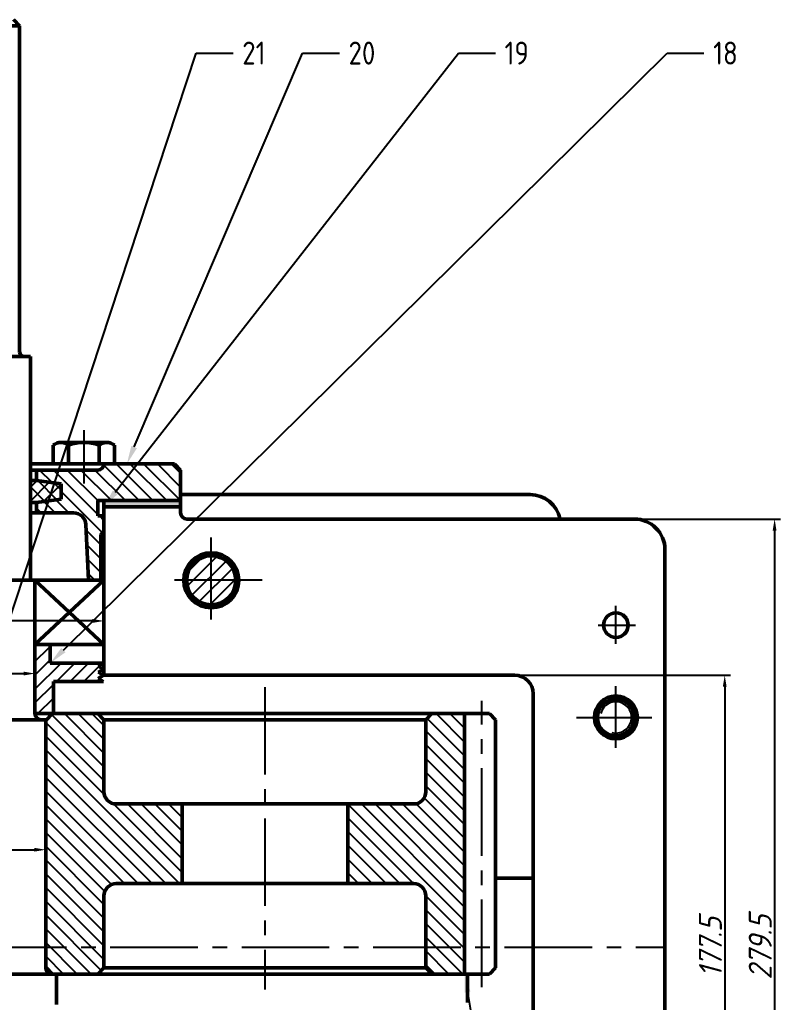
# Model space of a CAD drawing. Header units: millimetres. Extents: x -3078 to 425, y -739 to 825.
# Drawn here: x -2619.5 to -2454, y -0.3 to 213.5 of the extents above; entities that cross this region are included whole.
import ezdxf
from ezdxf import colors
from ezdxf.entities.mleader import LeaderData, LeaderLine
from ezdxf.math import Vec2, Vec3

# ---------------------------------------------------------------- set-up
doc = ezdxf.new("R2010")
doc.units = ezdxf.units.MM
doc.linetypes.add('CENTER2', pattern=[28.575, 19.05, -3.175, 3.175, -3.175])
doc.layers.add('中心线', color=1, linetype='CENTER2')
doc.layers.add('细实线', color=7, linetype='Continuous')
doc.layers.add('粗实线', color=7, linetype='Continuous', lineweight=50)
doc.styles.add('公差', font='gbenor.shx', dxfattribs={"height": 5})
doc.styles.add('标注', font='isocp.shx', dxfattribs={"oblique": 15, "height": 5, "bigfont": 'gbcbig.shx'})
doc.dimstyles.new('1比1.5', dxfattribs={"dimtxt": 5, "dimasz": 2.5, "dimexe": 1.25, "dimexo": 0.625, "dimtad": 1, "dimlfac": 1.5, "dimdsep": 46, "dimtxsty": '标注', "dimcen": 2.5, "dimadec": 0, "dimazin": 0, "dimtfac": 1, "dimtmove": 0, "dimatfit": 3, "dimfxl": 1, "dimarcsym": 0})

# ---------------------------------------------------------------- blocks, each defined once
blk = doc.blocks.new('*D62')
at = {"layer": 'Defpoints', "color": 0, "transparency": 16777216}
for p in [(-2511.8, 70.82), (-2511.8, -47.51), (-2466.14, -47.51)]:
    blk.add_point(p, dxfattribs=at)
at = {"layer": '细实线', "color": 0, "lineweight": -2, "transparency": 16777216}
for p, q in [((-2511.18, 70.82), (-2464.89, 70.82)), ((-2466.14, 68.32), (-2466.14, -45.01)), ((-2511.18, -47.51), (-2464.89, -47.51))]:
    blk.add_line(p, q, dxfattribs=at)
at = {"layer": '细实线', "color": 0, "transparency": 16777216}
for points in [[(-2466.56, 68.32), (-2465.72, 68.32), (-2466.14, 70.82)], [(-2466.56, -45.01), (-2465.72, -45.01), (-2466.14, -47.51)]]:
    blk.add_solid(points, dxfattribs=at)
at = {"layer": '细实线', "color": 0, "transparency": 16777216, "insert": (-2469.26, 11.66), "char_height": 5, "attachment_point": 5, "rotation": 90, "style": '标注'}
blk.add_mtext('177.5', dxfattribs=at)
blk = doc.blocks.new('*D63')
at = {"layer": 'Defpoints', "color": 0, "transparency": 16777216}
for p in [(-2501.8, 104.82), (-2501.8, -81.51), (-2455.29, -81.51)]:
    blk.add_point(p, dxfattribs=at)
at = {"layer": '细实线', "color": 0, "lineweight": -2, "transparency": 16777216}
for p, q in [((-2501.18, 104.82), (-2454.04, 104.82)), ((-2455.29, 102.32), (-2455.29, -79.01)), ((-2501.18, -81.51), (-2454.04, -81.51))]:
    blk.add_line(p, q, dxfattribs=at)
at = {"layer": '细实线', "color": 0, "transparency": 16777216}
for points in [[(-2455.71, 102.32), (-2454.88, 102.32), (-2455.29, 104.82)], [(-2455.71, -79.01), (-2454.88, -79.01), (-2455.29, -81.51)]]:
    blk.add_solid(points, dxfattribs=at)
at = {"layer": '细实线', "color": 0, "transparency": 16777216, "insert": (-2458.42, 11.66), "char_height": 5, "attachment_point": 5, "rotation": 90, "style": '标注'}
blk.add_mtext('279.5', dxfattribs=at)
blk = doc.blocks.new('*U64')
at = {"layer": '中心线', "color": 0, "linetype": 'CENTER2', "transparency": 16777216}
blk.add_line((0, 34.11), (0, -31.69), dxfattribs=at)
blk = doc.blocks.new('*D69')
at = {"layer": 'Defpoints', "color": 0, "transparency": 16777216}
for p in [(-2667.8, 82.65), (-2667.8, 77.49), (-2601.13, 77.49)]:
    blk.add_point(p, dxfattribs=at)
at = {"layer": '细实线', "color": 0, "lineweight": -2, "transparency": 16777216}
for p, q in [((-2667.8, 78.12), (-2667.8, 83.9)), ((-2601.13, 78.12), (-2601.13, 83.9)), ((-2603.63, 82.65), (-2665.3, 82.65))]:
    blk.add_line(p, q, dxfattribs=at)
at = {"layer": '细实线', "color": 0, "transparency": 16777216}
for points in [[(-2665.3, 83.07), (-2665.3, 82.24), (-2667.8, 82.65)], [(-2603.63, 83.07), (-2603.63, 82.24), (-2601.13, 82.65)]]:
    blk.add_solid(points, dxfattribs=at)
at = {"layer": '细实线', "color": 0, "transparency": 16777216, "insert": (-2634.47, 85.78), "char_height": 5, "attachment_point": 5, "style": '公差'}
blk.add_mtext('%%C100H7', dxfattribs=at)
blk = doc.blocks.new('*D70')
at = {"layer": 'Defpoints', "color": 0, "transparency": 16777216}
for p in [(-2652.8, 77.49), (-2616.13, 77.49), (-2616.13, 71.2)]:
    blk.add_point(p, dxfattribs=at)
at = {"layer": '细实线', "color": 0, "lineweight": -2, "transparency": 16777216}
for p, q in [((-2652.8, 76.87), (-2652.8, 69.95)), ((-2616.13, 76.87), (-2616.13, 69.95)), ((-2650.3, 71.2), (-2618.63, 71.2))]:
    blk.add_line(p, q, dxfattribs=at)
at = {"layer": '细实线', "color": 0, "transparency": 16777216}
for points in [[(-2650.3, 71.62), (-2650.3, 70.79), (-2652.8, 71.2)], [(-2618.63, 71.62), (-2618.63, 70.79), (-2616.13, 71.2)]]:
    blk.add_solid(points, dxfattribs=at)
at = {"layer": '细实线', "color": 0, "transparency": 16777216, "insert": (-2634.47, 74.33), "char_height": 5, "attachment_point": 5, "style": '公差'}
blk.add_mtext('%%C55k6', dxfattribs=at)
blk = doc.blocks.new('*D71')
at = {"layer": 'Defpoints', "color": 0, "transparency": 16777216}
for p in [(-2655.13, 60.99), (-2613.8, 60.99), (-2613.8, 32.87)]:
    blk.add_point(p, dxfattribs=at)
at = {"layer": '细实线', "color": 0, "lineweight": -2, "transparency": 16777216}
for p, q in [((-2655.13, 60.37), (-2655.13, 31.62)), ((-2613.8, 60.37), (-2613.8, 31.62)), ((-2652.63, 32.87), (-2616.3, 32.87))]:
    blk.add_line(p, q, dxfattribs=at)
at = {"layer": '细实线', "color": 0, "transparency": 16777216}
for points in [[(-2652.63, 33.28), (-2652.63, 32.45), (-2655.13, 32.87)], [(-2616.3, 33.28), (-2616.3, 32.45), (-2613.8, 32.87)]]:
    blk.add_solid(points, dxfattribs=at)
at = {"layer": '细实线', "color": 0, "transparency": 16777216, "insert": (-2634.47, 35.99), "char_height": 5, "attachment_point": 5, "style": '公差'}
blk.add_mtext('%%C62H7/m6', dxfattribs=at)

msp = doc.modelspace()

# ---------------------------------------------------------------- hatches: boundary and pattern name
at = {"layer": '粗实线'}
h = msp.add_hatch(color=256, dxfattribs=at)
h.dxf.hatch_style = 1
h.paths.add_polyline_path([(-2684.4681, 108.8249), (-2684.4681, 107.4916), (-2667.8014, 107.4916), (-2667.8014, 108.8249)])
h.paths.add_polyline_path([(-2584.4681, 107.4916), (-2584.4681, 108.8249), (-2601.1347, 108.8249), (-2601.1347, 107.4916)])
at = {"layer": '细实线'}
h = msp.add_hatch(dxfattribs=at)
h.set_pattern_fill('ANSI31', color=256, scale=0.6667, angle=90)
h.paths.add_polyline_path([(-2658.4681, 110.8249), (-2658.4681, 112.4916), (-2653.1347, 113.2411), (-2653.1347, 115.4916), (-2666.4681, 115.4916, -0.41421356), (-2667.8014, 116.8249), (-2670.0893, 116.8249), (-2683.1347, 116.8249), (-2684.4681, 115.4916), (-2684.4681, 108.8249), (-2667.8014, 108.8249), (-2666.4681, 108.8249), (-2666.4681, 105.4916), (-2667.8014, 105.4916), (-2667.8014, 102.1583), (-2667.1347, 101.4916), (-2667.1347, 91.4916), (-2664.4681, 91.4916), (-2663.8614, 103.6248, -0.39965564), (-2661.1981, 106.1583), (-2653.1347, 106.1583), (-2653.1347, 108.4087), (-2658.4681, 109.1583)])
h.paths.add_polyline_path([(-2584.4681, 115.4916), (-2585.8014, 116.8249), (-2601.1347, 116.8249, -0.41421356), (-2602.4681, 115.4916), (-2610.9747, 115.4916), (-2611.8975, 112.6925), (-2610.4681, 112.4916), (-2610.4681, 110.8249), (-2610.4681, 109.1583), (-2613.1887, 108.7759), (-2614.0517, 106.1583), (-2607.7381, 106.1583, -0.39965564), (-2605.0747, 103.6248), (-2604.4681, 91.4916), (-2601.8014, 91.4916), (-2601.8014, 101.4916), (-2601.1347, 102.1583), (-2601.1347, 105.4916), (-2602.4681, 105.4916), (-2602.4681, 108.8249), (-2601.1347, 108.8249), (-2584.4681, 108.8249)])
h.paths.add_polyline_path([(-2610.9747, 115.4916), (-2615.8014, 115.4916), (-2615.8014, 113.2411), (-2611.8975, 112.6925)])
h.paths.add_polyline_path([(-2613.1887, 108.7759), (-2615.8014, 108.4087), (-2615.8014, 106.1583), (-2614.0517, 106.1583)])
h = msp.add_hatch(dxfattribs=at)
h.set_pattern_fill('ANSI37', color=256, scale=0.666667)
h.set_pattern_definition([(45, (-3048.1508, 288.3801), (-1.496709, 1.496709), []), (135, (-3048.1508, 288.3801), (-1.496709, -1.496709), [])])
h.paths.add_polyline_path([(-2653.1347, 108.4087), (-2651.8014, 108.4087), (-2651.8014, 113.2411), (-2653.1347, 113.2411), (-2658.4681, 112.4916), (-2658.4681, 110.8249), (-2658.4681, 109.1583)])
h.paths.add_polyline_path([(-2610.4681, 109.1583), (-2610.4681, 110.8249), (-2610.4681, 112.4916), (-2615.8014, 113.2411), (-2617.1347, 113.2411), (-2617.1347, 108.4087), (-2615.8014, 108.4087)])
h = msp.add_hatch(dxfattribs=at)
h.set_pattern_fill('ANSI31', color=256, scale=0.6667)
h.paths.add_polyline_path([(-2571.8014, 91.4916), (-2572.4681, 91.4916, 0.41421356), (-2577.8014, 96.8249), (-2577.8014, 97.4916, -0.41421356)])
h.paths.add_polyline_path([(-2572.4681, 91.4916), (-2577.8014, 91.4916), (-2577.8014, 96.8249, -0.41421356)], flags=17)
h.paths.add_polyline_path([(-2577.8014, 86.1583), (-2577.8014, 91.4916), (-2572.4681, 91.4916, -0.41421356)], flags=17)
h.paths.add_polyline_path([(-2577.8014, 91.4916), (-2583.1347, 91.4916, -0.41421356), (-2577.8014, 96.8249)], flags=17)
h.paths.add_polyline_path([(-2577.8014, 86.1583, -0.41421356), (-2583.1347, 91.4916), (-2577.8014, 91.4916)], flags=17)
h.paths.add_polyline_path([(-2583.1347, 91.4916), (-2583.8014, 91.4916, -0.41421356), (-2577.8014, 97.4916), (-2577.8014, 96.8249, 0.41421356)])
h.paths.add_polyline_path([(-2577.8014, 86.1583), (-2577.8014, 85.4916, -0.41421356), (-2583.8014, 91.4916), (-2583.1347, 91.4916, 0.41421356)])
h.paths.add_polyline_path([(-2577.8014, 85.4916), (-2577.8014, 86.1583, 0.41421356), (-2572.4681, 91.4916), (-2571.8014, 91.4916, -0.41421356)])
h = msp.add_hatch(dxfattribs=at)
h.set_pattern_fill('ANSI31', color=256, scale=0.666667)
h.set_pattern_definition([(45, (-3048.1508, 288.3801), (-1.496709, 1.496709), [])])
h.paths.add_polyline_path([(-2652.8014, 76.8249), (-2656.1347, 76.8249), (-2656.1347, 73.4916), (-2667.6681, 73.4916), (-2666.5134, 72.8249), (-2667.6681, 72.1583), (-2666.5134, 71.4916), (-2667.6681, 70.8249), (-2666.5134, 70.1583), (-2667.6681, 69.4916), (-2656.8014, 69.4916), (-2656.8014, 62.4916), (-2652.8014, 62.4916)])
h.paths.add_polyline_path([(-2602.4228, 70.1583), (-2601.2681, 70.8249), (-2602.4228, 71.4916), (-2601.2681, 72.1583), (-2602.4228, 72.8249), (-2601.2681, 73.4916), (-2612.8014, 73.4916), (-2612.8014, 76.8249), (-2616.1347, 76.8249), (-2616.1347, 62.4916), (-2612.1347, 62.4916), (-2612.1347, 69.4916), (-2601.2681, 69.4916)])
h = msp.add_hatch(dxfattribs=at)
h.set_pattern_fill('ANSI31', color=256, scale=0.666667, angle=90)
h.set_pattern_definition([(135, (-3048.1508, 288.3801), (-1.496709, -1.496709), [])])
h.paths.add_polyline_path([(-2856.9681, -14.8417), (-2872.4681, -14.8417, -0.41421356), (-2875.1347, -12.1751), (-2875.1347, -3.8417), (-2876.4681, -2.5084), (-2881.2181, -2.5084), (-2881.2181, -39.1751), (-2876.4681, -39.1751), (-2875.1347, -37.8417), (-2875.1347, -29.5084, -0.41421356), (-2872.4681, -26.8417), (-2856.9681, -26.8417)])
h.paths.add_polyline_path([(-2795.8014, -3.6751), (-2796.9681, -2.5084), (-2797.8014, -2.5084), (-2801.4681, -2.5084), (-2802.8014, -3.8417), (-2802.8014, -12.1751, -0.41421356), (-2805.4681, -14.8417), (-2820.9681, -14.8417), (-2820.9681, -26.8417), (-2805.4681, -26.8417, -0.41421356), (-2802.8014, -29.5084), (-2802.8014, -37.8417), (-2801.4681, -39.1751), (-2796.9681, -39.1751), (-2795.8014, -38.0084)])
h.paths.add_polyline_path([(-2747.9681, -14.8417), (-2763.4681, -14.8417, -0.41421356), (-2766.1347, -12.1751), (-2766.1347, -3.8417), (-2767.4681, -2.5084), (-2771.9681, -2.5084), (-2773.1347, -3.6751), (-2773.1347, -38.0084), (-2771.9681, -39.1751), (-2767.4681, -39.1751), (-2766.1347, -37.8417), (-2766.1347, -29.5084, -0.41421356), (-2763.4681, -26.8417), (-2747.9681, -26.8417)])
h.paths.add_polyline_path([(-2687.0514, -2.5084), (-2692.4681, -2.5084), (-2693.8014, -3.8417), (-2693.8014, -12.1751, -0.41421356), (-2696.4681, -14.8417), (-2711.9681, -14.8417), (-2711.9681, -26.8417), (-2696.4681, -26.8417, -0.41421356), (-2693.8014, -29.5084), (-2693.8014, -37.8417), (-2692.4681, -39.1751), (-2687.0514, -39.1751)])
h.paths.add_polyline_path([(-2720.8014, 42.8249), (-2735.1347, 42.8249, -0.41421356), (-2737.8014, 45.4916), (-2737.8014, 61.1583), (-2739.1291, 62.4859), (-2745.5514, 62.4859), (-2745.5514, 11.6583), (-2737.8014, 11.6583), (-2737.8014, 22.8249, -0.41421356), (-2735.1347, 25.4916), (-2720.8014, 25.4916)])
h.paths.add_polyline_path([(-2737.8014, 11.6583), (-2745.5514, 11.6583), (-2745.5514, 5.8249), (-2739.1347, 5.8249), (-2737.8014, 7.1583)])
h.paths.add_polyline_path([(-2655.1347, 60.9916), (-2656.6347, 62.4916), (-2666.4681, 62.4916), (-2667.8014, 61.1583), (-2667.8014, 45.4916, -0.41421356), (-2670.4681, 42.8249), (-2684.8014, 42.8249), (-2684.8014, 25.4916), (-2670.4681, 25.4916, -0.41421356), (-2667.8014, 22.8249), (-2667.8014, 11.6583), (-2655.1347, 11.6583)])
h.paths.add_polyline_path([(-2655.1347, 11.6583), (-2667.8014, 11.6583), (-2667.8014, 7.1583), (-2666.4681, 5.8249), (-2656.6347, 5.8249), (-2655.1347, 7.3249)])
h.paths.add_polyline_path([(-2584.1347, 42.8249), (-2598.4681, 42.8249, -0.41421356), (-2601.1347, 45.4916), (-2601.1347, 61.1583), (-2602.4681, 62.4916), (-2612.3014, 62.4916), (-2613.8014, 60.9916), (-2613.8014, 11.6583), (-2601.1347, 11.6583), (-2601.1347, 22.8249, -0.41421356), (-2598.4681, 25.4916), (-2584.1347, 25.4916)])
h.paths.add_polyline_path([(-2601.1347, 11.6583), (-2613.8014, 11.6583), (-2613.8014, 7.3249), (-2612.3014, 5.8249), (-2602.4681, 5.8249), (-2601.1347, 7.1583)])
h.paths.add_polyline_path([(-2522.7181, 62.4916), (-2529.8014, 62.4916), (-2531.1347, 61.1583), (-2531.1347, 45.4916, -0.41421356), (-2533.8014, 42.8249), (-2548.1347, 42.8249), (-2548.1347, 25.4916), (-2533.8014, 25.4916, -0.41421356), (-2531.1347, 22.8249), (-2531.1347, 11.6583), (-2522.7181, 11.6583)])
h.paths.add_polyline_path([(-2522.7181, 11.6583), (-2531.1347, 11.6583), (-2531.1347, 7.1583), (-2529.8014, 5.8249), (-2522.7181, 5.8249)])

# ---------------------------------------------------------------- linework, layer by layer
at = {"layer": '中心线'}
for p, q in [((-2605.5136, 124.1808), (-2605.5136, 112.5251)), ((-2577.8014, 82.9319), (-2577.8014, 100.8017)), ((-2566.7455, 91.4916), (-2588.8573, 91.4916)), ((-2489.8014, 77.6696), (-2489.8014, 85.9202)), ((-2493.6386, 81.7349), (-2485.5608, 81.7349)), ((-2489.8014, 55.0114), (-2489.8014, 68.4585)), ((-2518.9681, 2.9672), (-2518.9681, 65.2824)), ((-2498.3799, 61.6583), (-2481.9871, 61.6583)), ((-2999.8014, 11.6583), (-2479.1347, 11.6583))]:
    msp.add_line(p, q, dxfattribs=at)
at = {"layer": '粗实线'}
for p, q in [((-2619.4681, 212.1583), (-2649.4681, 212.1583)), ((-2619.4681, 212.1583), (-2620.8014, 213.4916)), ((-2619.4681, 212.1583), (-2619.4681, 141.2249)), ((-2617.1347, 140.1583), (-2651.8014, 140.1583)), ((-2651.8014, 140.1583), (-2617.1347, 140.1583)), ((-2618.4014, 140.1583), (-2617.1347, 140.1583)), ((-2617.1347, 140.1583), (-2617.1347, 91.8249)), ((-2617.1347, 140.1583), (-2617.1347, 116.8249)), ((-2612.1802, 120.8704), (-2612.1802, 116.8249)), ((-2600.5136, 121.4916), (-2610.5136, 121.4916)), ((-2608.8469, 116.8249), (-2608.8469, 120.9197)), ((-2602.1802, 116.8249), (-2602.1802, 120.9197)), ((-2598.8469, 116.8249), (-2598.8469, 120.8704)), ((-2598.8469, 120.8704), (-2598.8469, 116.8249)), ((-2585.8014, 116.8249), (-2617.1347, 116.8249)), ((-2617.1347, 115.4916), (-2602.4681, 115.4916)), ((-2617.1347, 115.4916), (-2615.8014, 115.4916)), ((-2615.8014, 115.4916), (-2615.8014, 113.2411)), ((-2598.8469, 116.8249), (-2612.1802, 116.8249)), ((-2601.1347, 116.8249), (-2601.1347, 116.8249)), ((-2584.4681, 115.4916), (-2585.8014, 116.8249)), ((-2584.4681, 108.8249), (-2584.4681, 115.4916)), ((-2615.8014, 113.2411), (-2617.1347, 113.2411)), ((-2610.4681, 112.4916), (-2615.8014, 113.2411)), ((-2610.4681, 110.8249), (-2610.4681, 112.4916)), ((-2610.4681, 109.1583), (-2615.8014, 108.4087)), ((-2610.4681, 110.8249), (-2610.4681, 109.1583)), ((-2584.4681, 110.1583), (-2508.4681, 110.1583)), ((-2615.8014, 108.4087), (-2617.1347, 108.4087)), ((-2615.8014, 108.4087), (-2615.8014, 106.1583)), ((-2602.4681, 105.4916), (-2602.4681, 108.8249)), ((-2602.4681, 108.8249), (-2601.1347, 108.8249)), ((-2601.1347, 108.8249), (-2601.1347, 70.8249)), ((-2601.1347, 108.8249), (-2584.4681, 108.8249)), ((-2601.1347, 107.4916), (-2584.4681, 107.4916)), ((-2584.4681, 108.8249), (-2584.4681, 106.1583)), ((-2607.7381, 106.1583), (-2617.1347, 106.1583)), ((-2601.1347, 105.4916), (-2602.4681, 105.4916)), ((-2583.1347, 104.8249), (-2485.8014, 104.8249)), ((-2501.8014, 104.8249), (-2501.8014, 104.8249)), ((-2605.0747, 103.6248), (-2604.4681, 91.4916)), ((-2601.8014, 101.4916), (-2601.1347, 102.1583)), ((-2601.8014, 91.4916), (-2601.8014, 101.4916)), ((-2479.1347, 98.1583), (-2479.1347, -74.8417)), ((-2616.1347, 91.4916), (-2652.8014, 91.4916)), ((-2616.8014, 91.4916), (-2601.1347, 91.4916)), ((-2616.1347, 91.4916), (-2616.1347, 77.4916)), ((-2616.1347, 77.4916), (-2601.1347, 91.4916)), ((-2616.1347, 91.4916), (-2601.1347, 77.4916)), ((-2601.1347, 91.4916), (-2604.4681, 91.4916)), ((-2601.1347, 91.4916), (-2601.8014, 91.4916)), ((-2616.1347, 77.4916), (-2601.1347, 77.4916)), ((-2601.1347, 77.4916), (-2616.1347, 77.4916)), ((-2616.1347, 77.4916), (-2616.1347, 77.4916)), ((-2616.1347, 77.4916), (-2616.1347, 62.4916)), ((-2616.1347, 77.4916), (-2612.8014, 77.4916)), ((-2612.8014, 77.4916), (-2612.8014, 73.4916)), ((-2601.2681, 73.4916), (-2612.8014, 73.4916)), ((-2601.2681, 73.4916), (-2602.4228, 72.8249)), ((-2601.2681, 72.1583), (-2602.4228, 72.8249)), ((-2601.2681, 72.1583), (-2602.4228, 71.4916)), ((-2601.2681, 70.8249), (-2602.4228, 71.4916)), ((-2601.2681, 70.8249), (-2602.4228, 70.1583)), ((-2601.1347, 70.8249), (-2511.8014, 70.8249)), ((-2601.2681, 69.4916), (-2612.1347, 69.4916)), ((-2612.1347, 69.4916), (-2612.1347, 62.4916)), ((-2601.2681, 69.4916), (-2602.4228, 70.1583)), ((-2507.8014, 66.8249), (-2507.8014, -43.5084)), ((-2616.1347, 62.4916), (-2602.4681, 62.4916)), ((-2613.8014, 60.9916), (-2612.3014, 62.4916)), ((-2601.1347, 61.1583), (-2602.4681, 62.4916)), ((-2602.4681, 62.4916), (-2529.8014, 62.4916)), ((-2531.1347, 61.1583), (-2529.8014, 62.4916)), ((-2529.8014, 62.4916), (-2518.9681, 62.4916)), ((-2522.7181, 5.8249), (-2522.7181, 62.4916)), ((-2517.3014, 62.4916), (-2518.9681, 62.4916)), ((-2515.9681, 61.1583), (-2517.3014, 62.4916)), ((-2613.8014, 61.1583), (-2655.1347, 61.1583)), ((-2614.8014, 61.1583), (-2613.8014, 61.1583)), ((-2613.8014, 61.1583), (-2613.8014, 7.1583)), ((-2601.1347, 45.4916), (-2601.1347, 61.1583)), ((-2601.1347, 61.1583), (-2531.1347, 61.1583)), ((-2531.1347, 45.4916), (-2531.1347, 61.1583)), ((-2515.9681, 7.1583), (-2515.9681, 61.1583)), ((-2598.4681, 42.8249), (-2533.8014, 42.8249)), ((-2584.1347, 42.8249), (-2584.1347, 25.4916)), ((-2548.1347, 42.8249), (-2548.1347, 25.4916)), ((-2507.8014, 26.6583), (-2515.9681, 26.6583)), ((-2507.8014, 11.6583), (-2507.8014, 26.6583)), ((-2598.4681, 25.4916), (-2533.8014, 25.4916)), ((-2601.1347, 7.1583), (-2601.1347, 22.8249)), ((-2531.1347, 7.1583), (-2531.1347, 22.8249)), ((-2507.8014, 11.6583), (-2507.8014, -18.3417)), ((-2507.8014, 11.6583), (-2507.8014, -3.3417)), ((-2612.3014, 5.8249), (-2613.8014, 7.3249)), ((-2601.1347, 7.1583), (-2602.4681, 5.8249)), ((-2601.1347, 7.1583), (-2531.1347, 7.1583)), ((-2531.1347, 7.1583), (-2529.8014, 5.8249)), ((-2515.9681, 7.1583), (-2517.3014, 5.8249)), ((-2746.9681, 5.8249), (-2612.4681, 5.8249)), ((-2612.4681, 5.8249), (-2611.4681, 5.8249)), ((-2518.9681, 5.8249), (-2612.3014, 5.8249)), ((-2611.4681, 5.8249), (-2611.4681, -0.8417)), ((-2518.9681, 5.8249), (-2522.7181, 5.8249)), ((-2522.1108, 5.8249), (-2522.1108, -0.3417)), ((-2518.9681, 5.8249), (-2517.3014, 5.8249))]:
    msp.add_line(p, q, dxfattribs=at)
for centre, radius in [((-2577.8014, 91.4916), 6), ((-2577.8014, 91.4916), 5.3333), ((-2489.8014, 81.7349), 2.6667), ((-2489.8014, 61.6583), 4.6667), ((-2489.8014, 61.6583), 4)]:
    msp.add_circle(centre, radius, dxfattribs=at)
for centre, radius, start, end in [((-2618.4014, 141.2249), 1.0667, 180, 270), ((-2610.5136, 118.9451), 2.5464, 49.117608, 130.882392), ((-2605.5136, 111.4916), 10, 70.528779, 109.471221), ((-2600.5136, 118.9451), 2.5464, 49.117608, 130.882392), ((-2602.4681, 116.8249), 1.3333, 270, 0), ((-2508.4681, 103.4916), 6.6667, 11.536959, 90), ((-2607.7381, 103.4916), 2.6667, 2.862405, 90), ((-2583.1347, 106.1583), 1.3333, 180, 270), ((-2485.8014, 98.1583), 6.6667, 0, 90), ((-2616.8014, 91.8249), 0.3333, 180, 270), ((-2511.8014, 66.8249), 4, 0, 90), ((-2614.8014, 62.4916), 1.3333, 180, 270), ((-2598.4681, 45.4916), 2.6667, 180, 270), ((-2533.8014, 45.4916), 2.6667, 270, 0), ((-2598.4681, 22.8249), 2.6667, 90, 180), ((-2533.8014, 22.8249), 2.6667, 0, 90), ((-2612.4681, 7.1583), 1.3333, 180, 270)]:
    msp.add_arc(centre, radius, start, end, dxfattribs=at)
at = {"layer": '细实线'}
msp.add_arc((-2489.8014, 61.6583), 3.4, 255, 165, dxfattribs=at)

# ---------------------------------------------------------------- block references
at = {"layer": '中心线', "linetype": 'CENTER2'}
msp.add_blockref('*U64', (-2566.1347, 34.1583), dxfattribs=at)

# ---------------------------------------------------------------- dimensions: what is measured, and where the dimension line sits
at = {"layer": '细实线'}
for base, p1, p2, picture, middle in [((-2455.2949, -81.5084), (-2501.8014, 104.8249), (-2501.8014, -81.5084), '*D63', (-2458.4204, 11.6583)), ((-2466.1395, -47.5084), (-2511.8014, 70.8249), (-2511.8014, -47.5084), '*D62', (-2469.2645, 11.6583))]:
    dim = msp.add_linear_dim(base=base, p1=p1, p2=p2, angle=90, dimstyle='1比1.5', dxfattribs=at)
    dim.commit()
    dim.dimension.update_dxf_attribs({"geometry": picture, "text_midpoint": middle})
for base, p1, p2, text, picture, middle in [((-2667.8014, 82.6528), (-2601.1347, 77.4916), (-2667.8014, 77.4916), '%%C<>H7', '*D69', (-2634.4681, 85.7778)), ((-2616.1347, 71.2031), (-2652.8014, 77.4916), (-2616.1347, 77.4916), '%%C<>k6', '*D70', (-2634.4681, 74.3281)), ((-2613.8014, 32.8682), (-2655.1347, 60.9916), (-2613.8014, 60.9916), '%%C<>H7/m6', '*D71', (-2634.4681, 35.9932))]:
    dim = msp.add_linear_dim(base=base, p1=p1, p2=p2, text=text, dimstyle='1比1.5', override={"dimtxsty": '公差'}, dxfattribs=at)
    dim.commit()
    dim.dimension.update_dxf_attribs({"geometry": picture, "text_midpoint": middle})

# ---------------------------------------------------------------- leaders
ml = msp.add_multileader_mtext('Standard', dxfattribs=at)
ml.set_content('21', color=256, style='公差')
ml.set_leader_properties()
ml.build(insert=Vec2(0, 0))
ctx = ml.context
ctx.base_point, ctx.char_height, ctx.plane_origin = Vec3(-2573.0641, 206.2185), 5, Vec3(-2630.4849, 56.312)
notes = []
notes.append((ctx, [(0, (1, 1, 0), (-2581.0641, 206.2185), (1, 0), 8, [(0, [(-2630.4849, 56.312)], 0, [])])]))
ctx.mtext.insert, ctx.mtext.flow_direction = Vec3(-2571.0641, 208.7185), 5
ml = msp.add_multileader_mtext('Standard', dxfattribs=at)
ml.set_content('18', color=256, style='公差')
ml.set_leader_properties()
ml.build(insert=Vec2(0, 0))
ctx = ml.context
ctx.base_point, ctx.char_height, ctx.plane_origin = Vec3(-2470.6527, 206.2185), 5, Vec3(-2612.8014, 73.4916)
notes.append((ctx, [(0, (1, 1, 0), (-2478.6527, 206.2185), (1, 0), 8, [(0, [(-2612.8014, 73.4916)], 0, [])])]))
ctx.mtext.insert, ctx.mtext.flow_direction = Vec3(-2468.6527, 208.7185), 5
ml = msp.add_multileader_mtext('Standard', dxfattribs=at)
ml.set_content('19', color=256, style='公差')
ml.set_leader_properties()
ml.build(insert=Vec2(0, 0))
ctx = ml.context
ctx.base_point, ctx.char_height, ctx.plane_origin = Vec3(-2516.0142, 206.2185), 5, Vec3(-2601.1347, 107.4916)
notes.append((ctx, [(0, (1, 1, 0), (-2524.0142, 206.2185), (1, 0), 8, [(0, [(-2601.1347, 107.4916)], 0, [])])]))
ctx.mtext.insert, ctx.mtext.flow_direction = Vec3(-2514.0142, 208.7185), 5
ml = msp.add_multileader_mtext('Standard', dxfattribs=at)
ml.set_content('20', color=256, style='公差')
ml.set_leader_properties()
ml.build(insert=Vec2(0, 0))
ctx = ml.context
ctx.base_point, ctx.char_height, ctx.plane_origin = Vec3(-2549.9469, 206.2185), 5, Vec3(-2596.1431, 116.8249)
notes.append((ctx, [(0, (1, 1, 0), (-2557.9469, 206.2185), (1, 0), 8, [(0, [(-2596.1431, 116.8249)], 0, [])])]))
ctx.mtext.insert, ctx.mtext.flow_direction = Vec3(-2547.9469, 208.7185), 5
ml = msp.add_multileader_mtext('Standard', dxfattribs=at)
ml.set_content('46', color=256, style='公差')
ml.set_leader_properties()
ml.build(insert=Vec2(0, 0))
ctx = ml.context
ctx.base_point, ctx.char_height, ctx.plane_origin = Vec3(-2482.5765, -189.8912), 5, Vec3(-2522.7181, 5.8249)
notes.append((ctx, [(0, (1, 1, 0), (-2490.5765, -189.8912), (1, 0), 8, [(0, [(-2522.7181, 5.8249)], 0, [])])]))
ctx.mtext.insert, ctx.mtext.flow_direction = Vec3(-2480.5765, -187.3912), 5
for ctx, leaders in notes:
    for number, flags, end, landing, length, lines in leaders:
        leader = LeaderData()
        leader.index, (leader.has_last_leader_line, leader.has_dogleg_vector, leader.attachment_direction) = number, flags
        leader.last_leader_point, leader.dogleg_vector, leader.dogleg_length = Vec3(end), Vec3(landing), length
        for number, points, colour, breaks in lines:
            line = LeaderLine()
            line.index, line.vertices, line.color, line.breaks = number, Vec3.list(points), colors.encode_raw_color(colour), breaks
            leader.lines.append(line)
        ctx.leaders.append(leader)

doc.saveas('drawing.dxf')
